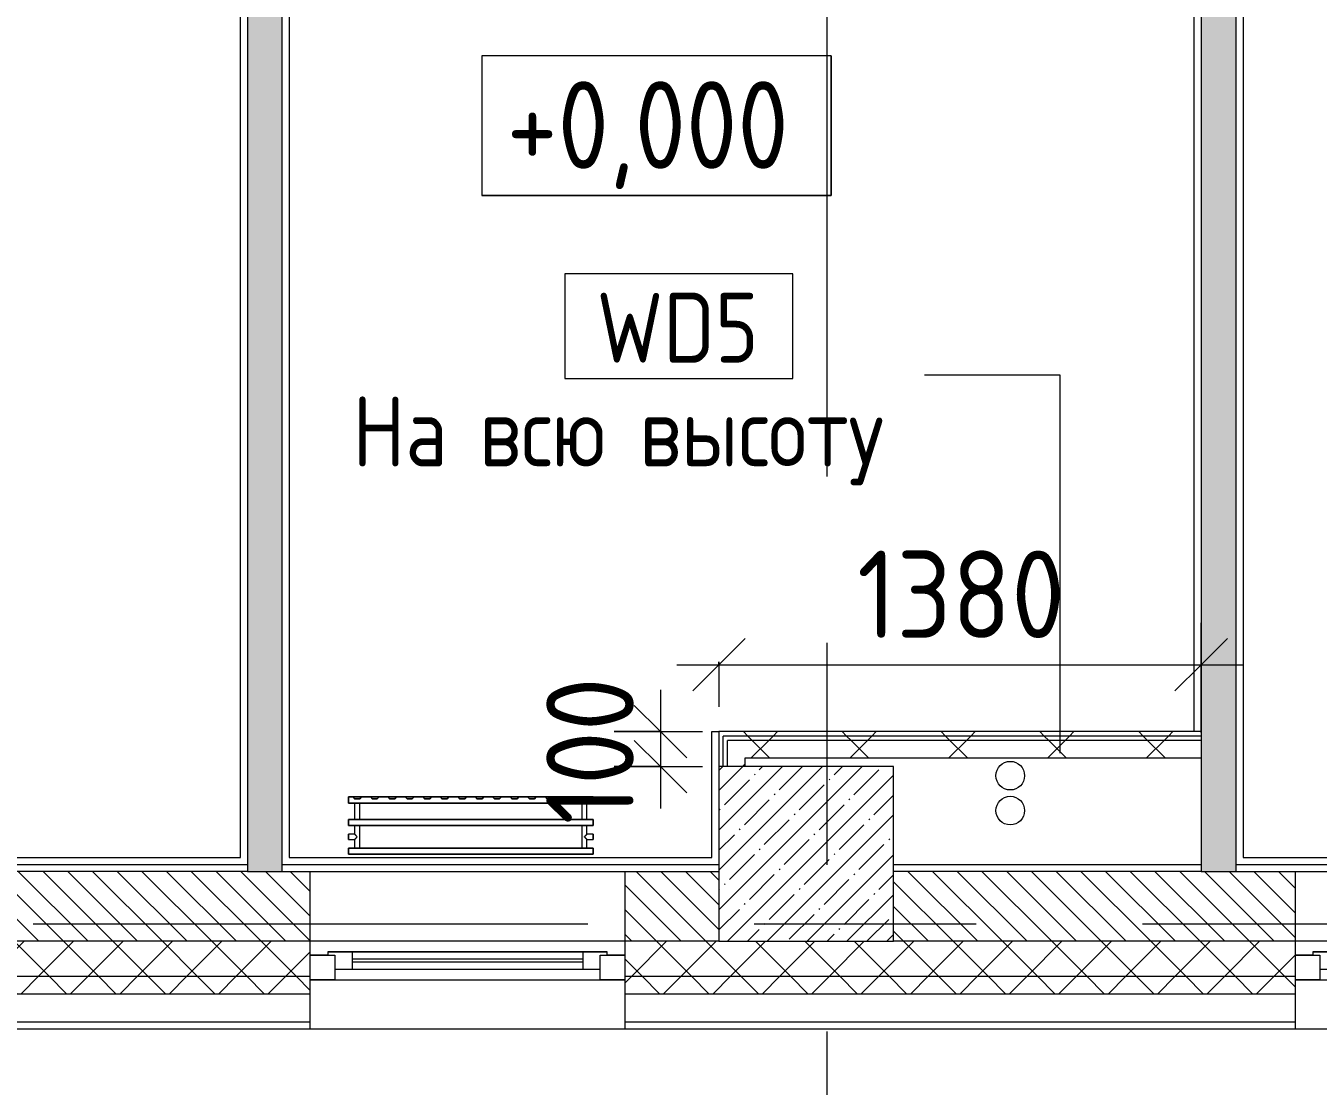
# Model space of a CAD drawing. Header units: millimetres. Extents: x 35787 to 244346, y -8553 to 29000.
# Drawn here: x 78367 to 82065, y 3136 to 6169 of the extents above; entities that cross this region are included whole.
import ezdxf

# ---------------------------------------------------------------- set-up
doc = ezdxf.new("R2010")
doc.units = ezdxf.units.MM
doc.linetypes.add('Осевая', pattern=[3175, 635, -476.25, 1587.5, -476.25])
for name, color, linetype, lineweight in [('A-ANNO-DIMS', 7, 'Continuous', 9), ('A-ANNO-DIMS-100', 7, 'Continuous', 9), ('A-DETL', 7, 'Continuous', 9), ('A-GLAZ', 7, 'Continuous', 9), ('A-WALL', 7, 'Continuous', 9), ('A-WALL-1', 7, 'Continuous', 13), ('A-WALL-IDEN', 7, 'Continuous', 9), ('G-ANNO-DIMS', 7, 'Continuous', 9), ('I-WALL', 7, 'Continuous', 9), ('S-COLS', 7, 'Continuous', 9), ('Оси-2', 7, 'Осевая', 9)]:
    doc.layers.add(name, color=color, linetype=linetype, lineweight=lineweight)
for name, color, linetype, lineweight, true_color in [('A-FLOR-1', 7, 'Continuous', 9, 0xaaaaaa), ('A-WALL-3', 7, 'Continuous', 13, 0x008040), ('I-WALL-1', 7, 'Continuous', 9, 0x787878), ('I-WALL-3', 7, 'Continuous', 9, 0x008040), ('M-EQPM-1', 7, 'Continuous', 9, 0xaaaaaa)]:
    doc.layers.add(name, color=color, linetype=linetype, lineweight=lineweight, true_color=true_color)
doc.styles.add('GOST Common', font='GOST_Common.ttf', dxfattribs={"width": 0.9, "height": 250})
doc.styles.add('GOST Common_1', font='GOST_Common.ttf', dxfattribs={"width": 0.9, "height": 200})
doc.styles.add('ISOCPEUR', font='isocpeur.ttf', dxfattribs={"width": 0.9, "height": 250})
doc.dimstyles.new('ISO-2_5_0_9К_БОЛЬШОЙ', dxfattribs={"dimscale": 304.8, "dimtxt": 248.995294, "dimasz": 0.492126, "dimexe": 0.393701, "dimexo": 0.984252, "dimgap": 0, "dimtad": 1, "dimdec": 0, "dimrnd": 10, "dimzin": 0, "dimdsep": 46, "dimtxsty": 'ISOCPEUR', "dimblk1": 'OBLIQUE', "dimblk2": 'OBLIQUE', "dimsah": 1, "dimcen": 0.09, "dimdle": 0.393701, "dimazin": 0, "dimtfac": 1, "dimtdec": 4, "dimtix": 1, "dimtmove": 0, "dimatfit": 3, "dimfxl": 1, "dimtvp": 1, "dimtolj": 1, "dimtzin": 0, "dimarcsym": 2})
pattern_1 = [(45, (0, 0), (-70.71068, 70.71068), []), (135, (0, 0), (-70.71068, -70.71068), [])]
pattern_2 = [(135, (0, 0), (-75.43415, -75.43415), [106.68, -17.78, 3.556, -17.78]), (135, (0, 75.39), (-75.43415, -75.43415), []), (50, (0, 0), (127.52922, -11.15758), [13.335, -146.685]), (355, (0, 0), (-24.66966, 133.74002), [10.668, -117.348]), (100.451, (10.63, -0.93), (102.85973, 122.58178), [11.333, -124.663]), (46.184, (0, 35.56), (189.75516, -29.43036), [20.002, -220.027]), (96.636, (15.81, 33.1), (166.1822, 173.1996), [17, -186.995]), (351.184, (0, 35.56), (166.18393, 173.19757), [16.002, -176.022]), (21, (17.78, 26.67), (106.13027, -71.58603), [13.335, -146.685]), (326, (17.78, 26.67), (43.26188, 128.93175), [10.668, -117.348]), (71.451, (26.62, 20.7), (149.39198, 57.34505), [11.333, -124.663]), (37.5, (0, 0), (2.162228, 59.188357), [3.353, -112.573, 3.353, -115.773, -117.793]), (37.5, (0, 0), (2.162228, 59.188357), [-235.052, 3.353, -114.44]), (7.5, (0, 0), (46.773857, 70.12615), [3.353, -64.567, 3.353, -109.906, -44.894]), (7.5, (0, 0), (46.773857, 70.12615), [-181.178, 3.353, -41.542]), (327.5, (-39.65, 0), (94.91367, -4.010093), [3.353, -41.097, 3.353, -135.331, -184.023]), (327.5, (-39.65, 0), (94.91367, -4.010093), [-183.134, 3.353, -180.67]), (317.5, (-57.43, 0), (103.69057, 17.79882), [3.353, -54.432, 3.353, -88.748, -130.683]), (317.5, (-57.43, 0), (103.69057, 17.79882), [-149.885, 3.353, -127.33])]
pattern_3 = [(45, (0, 0), (-141.42136, 141.42136), []), (135, (0, 0), (-141.42136, -141.42136), [])]

# ---------------------------------------------------------------- blocks, each defined once
blk = doc.blocks.new('BSC_Колонна _Прямоугольная - 500х500-V12-План монтажа стен и перегородок 1 этажа  в осях 12-23')
at = {"layer": 'S-COLS'}
h = blk.add_hatch(dxfattribs=at)
h.set_pattern_fill('FP_14', color=256, style=0, pattern_type=2)
h.set_pattern_definition([(45, (-80600, -3800), (-57.02463, 57.02463), []), (45, (-80542.975, -3800), (-57.02463, 57.02463), [100.806, -20.161, 3.353, -16.808])])
h.paths.add_polyline_path([(-250, -250), (250, -250), (250, 250), (-250, 250), (-250, 16.1)])
for p, q in [((250, 250), (-250, 250)), ((-250, 250), (-250, -250)), ((250, -250), (250, 250)), ((-250, -250), (250, -250))]:
    blk.add_line(p, q, dxfattribs=at)
blk = doc.blocks.new('120_Окно_СКБ_1Ст - 120_Окно_СКБ_1Ст 900х2500_h_-19906150-План монтажа стен и перегородок 1 этажа  в осях 12-23')
at = {"layer": 'A-GLAZ'}
for p, q in [((-450, -75), (-450, -5)), ((-450, -5), (-380, -5)), ((450, -5), (-450, -5)), ((-380, -5), (-380, -75)), ((380, -35), (-380, -35)), ((-380, -35), (-380, -75)), ((-330, -85), (-330, -35)), ((330, -85), (330, -35)), ((380, -75), (380, -5)), ((380, -5), (450, -5)), ((380, -75), (380, -35)), ((450, -5), (450, -75)), ((-330, -55), (330, -55)), ((330, -65), (-330, -65)), ((-380, -75), (-450, -75)), ((-450, -75), (-400, -75)), ((-380, -75), (-400, -75)), ((-400, -75), (-400, -85)), ((-400, -85), (400, -85)), ((400, -85), (-400, -85)), ((450, -75), (380, -75)), ((400, -75), (380, -75)), ((400, -75), (450, -75)), ((400, -85), (400, -75))]:
    blk.add_line(p, q, dxfattribs=at)
blk = doc.blocks.new('120_Окно_СКБ_2Ст - 120_Окно_СКБ_2Ст 2100х2500 _мал створка СЛЕВА_-19967351-План монтажа стен и перегородок 1 этажа  в осях 12-23')
at = {"layer": 'A-GLAZ'}
for p, q in [((-1050, -75), (-1050, -5)), ((-1050, -5), (-980, -5)), ((1050, -5), (-1050, -5)), ((-980, -5), (-980, -75)), ((-220, -35), (-980, -35)), ((-980, -35), (-980, -75)), ((-930, -85), (-930, -35)), ((-270, -85), (-270, -35)), ((-220, -75), (-220, -5)), ((-220, -5), (-150, -5)), ((-220, -75), (-220, -35)), ((-150, -5), (-150, -75)), ((980, -35), (-150, -35)), ((-150, -35), (-150, -75)), ((-100, -85), (-100, -35)), ((930, -85), (930, -35)), ((980, -75), (980, -5)), ((980, -5), (1050, -5)), ((980, -75), (980, -35)), ((1050, -5), (1050, -75)), ((-930, -55), (-270, -55)), ((-270, -65), (-930, -65)), ((-100, -55), (930, -55)), ((930, -65), (-100, -65)), ((-980, -75), (-1050, -75)), ((-1050, -75), (-1000, -75)), ((-980, -75), (-1000, -75)), ((-1000, -75), (-1000, -85)), ((-1000, -85), (-200, -85)), ((-200, -85), (-1000, -85)), ((-150, -75), (-220, -75)), ((-200, -75), (-220, -75)), ((-200, -75), (-170, -75)), ((-200, -85), (-200, -75)), ((-150, -75), (-170, -75)), ((-170, -75), (-170, -85)), ((-170, -85), (1000, -85)), ((1000, -85), (-170, -85)), ((1050, -75), (980, -75)), ((1000, -75), (980, -75)), ((1000, -75), (1050, -75)), ((1000, -85), (1000, -75))]:
    blk.add_line(p, q, dxfattribs=at)
blk = doc.blocks.new('radiator_prado_classic_z_tip_30_po exemplyaru - Classic Z Тип 30-500-V69-План монтажа стен и перегородок 1 этажа  в осях 12-23')
at = {"layer": 'M-EQPM-1'}
for p, q in [((0, 228), (0, 210)), ((700, 228), (0, 228)), ((0, 210), (0, 228)), ((0, 228), (12.5, 228)), ((12.5, 228), (37.5, 228)), ((37.5, 228), (12.5, 228)), ((12.5, 228), (37.5, 228)), ((12.5, 228), (17.5, 223)), ((12.5, 228), (17.5, 223)), ((32.5, 223), (17.5, 223)), ((17.5, 223), (32.5, 223)), ((32.5, 223), (37.5, 228)), ((37.5, 228), (32.5, 223)), ((37.5, 228), (62.5, 228)), ((62.5, 228), (87.5, 228)), ((87.5, 228), (62.5, 228)), ((62.5, 228), (87.5, 228)), ((62.5, 228), (67.5, 223)), ((62.5, 228), (67.5, 223)), ((82.5, 223), (67.5, 223)), ((67.5, 223), (82.5, 223)), ((82.5, 223), (87.5, 228)), ((87.5, 228), (82.5, 223)), ((87.5, 228), (112.5, 228)), ((112.5, 228), (137.5, 228)), ((137.5, 228), (112.5, 228)), ((112.5, 228), (137.5, 228)), ((112.5, 228), (117.5, 223)), ((112.5, 228), (117.5, 223)), ((132.5, 223), (117.5, 223)), ((117.5, 223), (132.5, 223)), ((132.5, 223), (137.5, 228)), ((137.5, 228), (132.5, 223)), ((137.5, 228), (162.5, 228)), ((162.5, 228), (187.5, 228)), ((187.5, 228), (162.5, 228)), ((162.5, 228), (187.5, 228)), ((162.5, 228), (167.5, 223)), ((162.5, 228), (167.5, 223)), ((182.5, 223), (167.5, 223)), ((167.5, 223), (182.5, 223)), ((182.5, 223), (187.5, 228)), ((187.5, 228), (182.5, 223)), ((187.5, 228), (212.5, 228)), ((212.5, 228), (237.5, 228)), ((237.5, 228), (212.5, 228)), ((212.5, 228), (237.5, 228)), ((212.5, 228), (217.5, 223)), ((212.5, 228), (217.5, 223)), ((232.5, 223), (217.5, 223)), ((217.5, 223), (232.5, 223)), ((232.5, 223), (237.5, 228)), ((237.5, 228), (232.5, 223)), ((237.5, 228), (262.5, 228)), ((262.5, 228), (287.5, 228)), ((287.5, 228), (262.5, 228)), ((262.5, 228), (287.5, 228)), ((262.5, 228), (267.5, 223)), ((262.5, 228), (267.5, 223)), ((282.5, 223), (267.5, 223)), ((267.5, 223), (282.5, 223)), ((282.5, 223), (287.5, 228)), ((287.5, 228), (282.5, 223)), ((287.5, 228), (312.5, 228)), ((312.5, 228), (337.5, 228)), ((337.5, 228), (312.5, 228)), ((312.5, 228), (337.5, 228)), ((312.5, 228), (317.5, 223)), ((312.5, 228), (317.5, 223)), ((332.5, 223), (317.5, 223)), ((317.5, 223), (332.5, 223)), ((332.5, 223), (337.5, 228)), ((337.5, 228), (332.5, 223)), ((337.5, 228), (362.5, 228)), ((362.5, 228), (387.5, 228)), ((387.5, 228), (362.5, 228)), ((362.5, 228), (387.5, 228)), ((362.5, 228), (367.5, 223)), ((362.5, 228), (367.5, 223)), ((382.5, 223), (367.5, 223)), ((367.5, 223), (382.5, 223)), ((382.5, 223), (387.5, 228)), ((387.5, 228), (382.5, 223)), ((387.5, 228), (412.5, 228)), ((412.5, 228), (437.5, 228)), ((437.5, 228), (412.5, 228)), ((412.5, 228), (437.5, 228)), ((412.5, 228), (417.5, 223)), ((412.5, 228), (417.5, 223)), ((432.5, 223), (417.5, 223)), ((417.5, 223), (432.5, 223)), ((432.5, 223), (437.5, 228)), ((437.5, 228), (432.5, 223)), ((437.5, 228), (462.5, 228)), ((462.5, 228), (487.5, 228)), ((487.5, 228), (462.5, 228)), ((462.5, 228), (487.5, 228)), ((462.5, 228), (467.5, 223)), ((462.5, 228), (467.5, 223)), ((482.5, 223), (467.5, 223)), ((467.5, 223), (482.5, 223)), ((482.5, 223), (487.5, 228)), ((487.5, 228), (482.5, 223)), ((487.5, 228), (512.5, 228)), ((512.5, 228), (537.5, 228)), ((537.5, 228), (512.5, 228)), ((512.5, 228), (537.5, 228)), ((512.5, 228), (517.5, 223)), ((512.5, 228), (517.5, 223)), ((532.5, 223), (517.5, 223)), ((517.5, 223), (532.5, 223)), ((532.5, 223), (537.5, 228)), ((537.5, 228), (532.5, 223)), ((537.5, 228), (562.5, 228)), ((562.5, 228), (587.5, 228)), ((587.5, 228), (562.5, 228)), ((562.5, 228), (587.5, 228)), ((562.5, 228), (567.5, 223)), ((562.5, 228), (567.5, 223)), ((582.5, 223), (567.5, 223)), ((567.5, 223), (582.5, 223)), ((582.5, 223), (587.5, 228)), ((587.5, 228), (582.5, 223)), ((587.5, 228), (612.5, 228)), ((612.5, 228), (637.5, 228)), ((637.5, 228), (612.5, 228)), ((612.5, 228), (637.5, 228)), ((612.5, 228), (617.5, 223)), ((617.5, 223), (612.5, 228)), ((632.5, 223), (617.5, 223)), ((617.5, 223), (632.5, 223)), ((632.5, 223), (637.5, 228)), ((637.5, 228), (632.5, 223)), ((637.5, 228), (662.5, 228)), ((662.5, 228), (687.5, 228)), ((687.5, 228), (662.5, 228)), ((662.5, 228), (687.5, 228)), ((662.5, 228), (667.5, 223)), ((662.5, 228), (667.5, 223)), ((682.5, 223), (667.5, 223)), ((667.5, 223), (682.5, 223)), ((682.5, 223), (687.5, 228)), ((687.5, 228), (682.5, 223)), ((687.5, 228), (700, 228)), ((700, 210), (700, 228)), ((700, 228), (700, 210)), ((0, 210), (700, 210)), ((17.5, 210), (0, 210)), ((17.5, 210), (17.5, 164)), ((17.5, 210), (17.5, 164)), ((32.5, 210), (17.5, 210)), ((17.5, 210), (21.2, 210)), ((21.2, 210), (17.5, 210)), ((17.5, 210), (32.5, 210)), ((31.5, 210), (18.5, 210)), ((21.2, 210), (32.5, 210)), ((28.8, 210), (21.2, 210)), ((32.5, 210), (28.8, 210)), ((32.5, 164), (32.5, 210)), ((32.5, 164), (32.5, 210)), ((667.5, 210), (32.5, 210)), ((667.5, 210), (667.5, 164)), ((667.5, 210), (667.5, 164)), ((667.8, 210), (667.5, 210)), ((667.5, 210), (682.5, 210)), ((676.9, 210), (667.5, 210)), ((667.5, 210), (669.7, 210)), ((668.5, 210), (667.8, 210)), ((669.7, 210), (668.5, 210)), ((681.5, 210), (668.5, 210)), ((671.2, 210), (669.7, 210)), ((669.7, 210), (671.2, 210)), ((673.1, 210), (671.2, 210)), ((671.2, 210), (676.9, 210)), ((675, 210), (673.1, 210)), ((676.9, 210), (675, 210)), ((678.7, 210), (676.9, 210)), ((680.3, 210), (676.9, 210)), ((676.9, 210), (678.7, 210)), ((680.3, 210), (678.7, 210)), ((678.7, 210), (682.5, 210)), ((681.5, 210), (680.3, 210)), ((681.5, 210), (680.3, 210)), ((682.2, 210), (681.5, 210)), ((682.5, 210), (681.5, 210)), ((682.5, 210), (682.2, 210)), ((682.5, 164), (682.5, 210)), ((682.5, 164), (682.5, 210)), ((700, 210), (682.5, 210)), ((700, 164), (0, 164)), ((0, 164), (0, 146)), ((0, 146), (0, 164)), ((0, 164), (17.5, 164)), ((32.5, 164), (17.5, 164)), ((17.5, 164), (23.1, 164)), ((21.2, 164), (17.5, 164)), ((17.5, 164), (32.5, 164)), ((18.5, 164), (31.5, 164)), ((32.5, 164), (21.2, 164)), ((23.1, 164), (32.5, 164)), ((32.5, 164), (667.5, 164)), ((667.8, 164), (667.5, 164)), ((667.5, 164), (682.5, 164)), ((671.2, 164), (667.5, 164)), ((667.5, 164), (673.1, 164)), ((668.5, 164), (667.8, 164)), ((669.7, 164), (668.5, 164)), ((668.5, 164), (681.5, 164)), ((671.2, 164), (669.7, 164)), ((673.1, 164), (671.2, 164)), ((680.3, 164), (671.2, 164)), ((675, 164), (673.1, 164)), ((673.1, 164), (682.5, 164)), ((676.9, 164), (675, 164)), ((678.7, 164), (676.9, 164)), ((680.3, 164), (678.7, 164)), ((681.5, 164), (680.3, 164)), ((682.5, 164), (680.3, 164)), ((682.2, 164), (681.5, 164)), ((682.5, 164), (682.2, 164)), ((682.5, 164), (700, 164)), ((700, 146), (700, 164)), ((700, 164), (700, 146)), ((0, 146), (700, 146)), ((17.5, 146), (0, 146)), ((17.5, 121.5), (0, 121.5)), ((17.5, 121.5), (0, 121.5)), ((0, 121.5), (0, 121.2)), ((0, 106.5), (0, 121.5)), ((0, 121.2), (0, 106.8)), ((0, 121.2), (0, 120.5)), ((0, 120.5), (0, 121.2)), ((0, 121.2), (0, 121.2)), ((0, 120.5), (0, 119.3)), ((0, 119.3), (0, 120.5)), ((0, 119.3), (0, 117.8)), ((0, 117.8), (0, 119.3)), ((0, 117.8), (0, 115.9)), ((0, 115.9), (0, 117.8)), ((0, 115.9), (0, 114)), ((0, 114), (0, 115.9)), ((0, 114), (0, 112.1)), ((0, 112.1), (0, 114)), ((0, 112.1), (0, 110.2)), ((0, 110.2), (0, 112.1)), ((17.5, 146), (17.5, 121.5)), ((17.5, 146), (17.5, 121.5)), ((17.5, 146), (32.5, 146)), ((31.5, 146), (17.5, 146)), ((17.5, 146), (19.7, 146)), ((32.5, 146), (17.5, 146)), ((31.5, 146), (18.5, 146)), ((19.7, 146), (23.1, 146)), ((23.1, 146), (25, 146)), ((25, 146), (26.9, 146)), ((26.9, 146), (28.8, 146)), ((28.8, 146), (32.5, 146)), ((32.5, 146), (31.5, 146)), ((32.5, 82), (32.5, 146)), ((32.5, 82), (32.5, 146)), ((667.5, 146), (32.5, 146)), ((667.5, 146), (667.5, 82)), ((667.5, 146), (667.5, 82)), ((667.5, 146), (668.5, 146)), ((682.5, 146), (667.5, 146)), ((667.5, 146), (669.7, 146)), ((669.7, 146), (667.5, 146)), ((668.5, 146), (682.2, 146)), ((681.5, 146), (668.5, 146)), ((669.7, 146), (676.9, 146)), ((675, 146), (669.7, 146)), ((682.5, 146), (675, 146)), ((676.9, 146), (682.5, 146)), ((682.2, 146), (682.5, 146)), ((682.5, 121.5), (682.5, 146)), ((682.5, 121.5), (682.5, 146)), ((700, 146), (682.5, 146)), ((700, 121.5), (682.5, 121.5)), ((700, 121.5), (682.5, 121.5)), ((700, 121.5), (700, 106.5)), ((700, 121.2), (700, 121.5)), ((700, 121.5), (700, 121.2)), ((700, 121.2), (700, 121.5)), ((700, 106.8), (700, 121.2)), ((700, 121.2), (700, 106.8)), ((700, 108.7), (700, 121.2)), ((0, 110.2), (0, 108.7)), ((0, 108.7), (0, 110.2)), ((0, 108.7), (0, 106.8)), ((0, 106.8), (0, 108.7)), ((0, 106.8), (0, 106.5)), ((0, 106.8), (0, 106.8)), ((0, 106.5), (17.5, 106.5)), ((0, 106.5), (17.5, 106.5)), ((700, 82), (0, 82)), ((0, 82), (0, 64)), ((0, 64), (0, 82)), ((0, 82), (17.5, 82)), ((17.5, 106.5), (17.5, 82)), ((17.5, 106.5), (17.5, 82)), ((32.5, 82), (17.5, 82)), ((17.5, 82), (32.5, 82)), ((21.2, 82), (17.5, 82)), ((17.5, 82), (32.5, 82)), ((18.5, 82), (31.5, 82)), ((32.5, 82), (21.2, 82)), ((32.5, 82), (667.5, 82)), ((669.7, 82), (667.5, 82)), ((667.5, 82), (682.5, 82)), ((667.8, 82), (667.5, 82)), ((667.5, 82), (668.5, 82)), ((675, 82), (667.8, 82)), ((668.5, 82), (682.5, 82)), ((668.5, 82), (681.5, 82)), ((671.2, 82), (669.7, 82)), ((673.1, 82), (671.2, 82)), ((675, 82), (673.1, 82)), ((676.9, 82), (675, 82)), ((678.7, 82), (675, 82)), ((678.7, 82), (676.9, 82)), ((680.3, 82), (678.7, 82)), ((680.3, 82), (678.7, 82)), ((681.5, 82), (680.3, 82)), ((682.2, 82), (680.3, 82)), ((682.2, 82), (681.5, 82)), ((682.5, 82), (682.2, 82)), ((682.5, 82), (682.2, 82)), ((682.5, 82), (682.5, 106.5)), ((682.5, 106.5), (700, 106.5)), ((682.5, 82), (682.5, 106.5)), ((682.5, 106.5), (700, 106.5)), ((682.5, 82), (700, 82)), ((700, 106.8), (700, 108.7)), ((700, 106.5), (700, 106.8)), ((700, 106.8), (700, 106.5)), ((700, 106.5), (700, 106.8)), ((700, 64), (700, 82)), ((700, 82), (700, 64)), ((700, 64), (0, 64)), ((0, 64), (700, 64))]:
    blk.add_line(p, q, dxfattribs=at)
for points, knots in [([(17.8, 121.2), (17.7, 121.3), (17.7, 121.3), (17.5, 121.5), (17.5, 121.5), (17.5, 121.5)], [0.8571429, 0.8571429, 0.8571429, 0.8571429, 0.8928571, 0.9285714, 1, 1, 1, 1]), ([(17.5, 121.5), (17.5, 121.5), (17.5, 121.5), (17.7, 121.3), (17.7, 121.3), (17.8, 121.2)], [0, 0, 0, 0, 0.0714286, 0.1071429, 0.1428571, 0.1428571, 0.1428571, 0.1428571]), ([(17.5, 121.5), (17.5, 121.5), (17.5, 121.5), (17.7, 121.3), (17.7, 121.3), (17.8, 121.2)], [0, 0, 0, 0, 0.0714286, 0.1071429, 0.1428571, 0.1428571, 0.1428571, 0.1428571]), ([(25, 114), (24.5, 114.5), (23.6, 115.4), (22.4, 116.6), (21.6, 117.4), (21.1, 117.9), (20.8, 118.2), (20.5, 118.5), (20.2, 118.8), (19.8, 119.1), (19.6, 119.4), (19.3, 119.7), (19, 120), (18.7, 120.3), (18.5, 120.5), (18.3, 120.7), (18.1, 120.9), (17.9, 121.1), (17.8, 121.2), (17.7, 121.3), (17.5, 121.5), (17.5, 121.5), (17.5, 121.5)], [0, 0, 0, 0, 0.142857, 0.285714, 0.357143, 0.392857, 0.428571, 0.464286, 0.5, 0.535714, 0.571429, 0.607143, 0.642857, 0.678571, 0.714286, 0.75, 0.785714, 0.821429, 0.857143, 0.892857, 0.928571, 1, 1, 1, 1]), ([(17.5, 106.5), (17.5, 106.5), (17.5, 106.5), (17.7, 106.7), (17.8, 106.8), (17.9, 106.9), (18.1, 107.1), (18.3, 107.3), (18.5, 107.5), (18.7, 107.7), (19, 108), (19.3, 108.3), (19.6, 108.6), (19.8, 108.9), (20.3, 109.3), (20.7, 109.7), (21.1, 110.1), (21.6, 110.6), (22.4, 111.4), (23.6, 112.6), (24.5, 113.5), (25, 114)], [0, 0, 0, 0, 0.071429, 0.107143, 0.142857, 0.178571, 0.214286, 0.25, 0.285714, 0.321429, 0.357143, 0.392857, 0.428571, 0.464286, 0.5, 0.571429, 0.607143, 0.642857, 0.714286, 0.857143, 1, 1, 1, 1]), ([(17.8, 121.2), (17.8, 121.2), (17.9, 121.1), (18.1, 120.9), (18.3, 120.7), (18.5, 120.5), (18.7, 120.3), (19, 120), (19.3, 119.7), (19.6, 119.4), (19.8, 119.1), (20.3, 118.7), (20.7, 118.3), (21.1, 117.9), (21.6, 117.4), (22.4, 116.6), (23.1, 115.9), (23.6, 115.4)], [0.1428571, 0.1428571, 0.1428571, 0.1428571, 0.1785714, 0.2142857, 0.25, 0.2857143, 0.3214286, 0.3571429, 0.3928571, 0.4285714, 0.4642857, 0.5, 0.5714286, 0.6071429, 0.6428571, 0.7142857, 0.8571429, 0.8571429, 0.8571429, 0.8571429]), ([(22.1, 111.1), (21.9, 110.9), (21.6, 110.6), (21.1, 110.1), (20.8, 109.8), (20.5, 109.5), (20.2, 109.2), (19.8, 108.9), (19.6, 108.6), (19.3, 108.3), (19, 108), (18.7, 107.7), (18.5, 107.5), (18.3, 107.3), (18.1, 107.1), (17.9, 106.9), (17.8, 106.8), (17.8, 106.8)], [0.2857143, 0.2857143, 0.2857143, 0.2857143, 0.3571429, 0.3928571, 0.4285714, 0.4642857, 0.5, 0.5357143, 0.5714286, 0.6071429, 0.6428571, 0.6785714, 0.7142857, 0.75, 0.7857143, 0.8214286, 0.8571429, 0.8571429, 0.8571429, 0.8571429]), ([(22.1, 116.9), (21.9, 117.1), (21.6, 117.4), (21.1, 117.9), (20.8, 118.2), (20.5, 118.5), (20.2, 118.8), (19.9, 119.2), (19.7, 119.3), (19.6, 119.4)], [0.2857143, 0.2857143, 0.2857143, 0.2857143, 0.3571429, 0.3928571, 0.4285714, 0.4642857, 0.5, 0.5357143, 0.5714286, 0.5714286, 0.5714286, 0.5714286]), ([(19.6, 119.4), (19.7, 119.3), (19.9, 119.2), (20.3, 118.7), (20.6, 118.4), (20.8, 118.2)], [0.4285714, 0.4285714, 0.4285714, 0.4285714, 0.4642857, 0.5, 0.5714286, 0.5714286, 0.5714286, 0.5714286]), ([(20.8, 118.2), (20.9, 118.1), (21.1, 117.9), (21.6, 117.4), (21.9, 117.1), (22.1, 116.9)], [0.5714286, 0.5714286, 0.5714286, 0.5714286, 0.6071429, 0.6428571, 0.7142857, 0.7142857, 0.7142857, 0.7142857]), ([(20.8, 109.8), (20.9, 109.9), (21.1, 110.1), (21.6, 110.6), (21.9, 110.9), (22.1, 111.1)], [0.5714286, 0.5714286, 0.5714286, 0.5714286, 0.6071429, 0.6428571, 0.7142857, 0.7142857, 0.7142857, 0.7142857]), ([(22.1, 111.1), (21.9, 110.9), (21.6, 110.6), (21.1, 110.1), (20.9, 109.9), (20.8, 109.8)], [0.2857143, 0.2857143, 0.2857143, 0.2857143, 0.3571429, 0.3928571, 0.4285714, 0.4285714, 0.4285714, 0.4285714]), ([(675, 114), (675.5, 114.5), (676.4, 115.4), (677.6, 116.6), (678.4, 117.4), (678.9, 117.9), (679.2, 118.2), (679.5, 118.5), (679.8, 118.8), (680.1, 119.2), (680.4, 119.4), (680.7, 119.7), (681, 120), (681.3, 120.3), (681.5, 120.5), (681.7, 120.7), (681.9, 120.9), (682.1, 121.1), (682.2, 121.2), (682.3, 121.3), (682.5, 121.5), (682.5, 121.5), (682.5, 121.5)], [0, 0, 0, 0, 0.142857, 0.285714, 0.357143, 0.392857, 0.428571, 0.464286, 0.5, 0.535714, 0.571429, 0.607143, 0.642857, 0.678571, 0.714286, 0.75, 0.785714, 0.821429, 0.857143, 0.892857, 0.928571, 1, 1, 1, 1]), ([(682.5, 106.5), (682.5, 106.5), (682.5, 106.5), (682.3, 106.7), (682.2, 106.8), (682.1, 106.9), (681.9, 107.1), (681.7, 107.3), (681.5, 107.5), (681.3, 107.7), (681, 108), (680.7, 108.3), (680.4, 108.6), (680.1, 108.8), (679.7, 109.3), (679.3, 109.7), (678.9, 110.1), (678.4, 110.6), (677.6, 111.4), (676.4, 112.6), (675.5, 113.5), (675, 114)], [0, 0, 0, 0, 0.071429, 0.107143, 0.142857, 0.178571, 0.214286, 0.25, 0.285714, 0.321429, 0.357143, 0.392857, 0.428571, 0.464286, 0.5, 0.571429, 0.607143, 0.642857, 0.714286, 0.857143, 1, 1, 1, 1]), ([(676.4, 115.4), (676.9, 115.9), (677.6, 116.6), (678.4, 117.4), (678.9, 117.9), (679.2, 118.2), (679.5, 118.5), (679.8, 118.8), (680.1, 119.2), (680.4, 119.4), (680.7, 119.7), (681, 120), (681.3, 120.3), (681.5, 120.5), (681.7, 120.7), (681.9, 120.9), (682.1, 121.1), (682.2, 121.2), (682.2, 121.2)], [0.1428571, 0.1428571, 0.1428571, 0.1428571, 0.2857143, 0.3571429, 0.3928571, 0.4285714, 0.4642857, 0.5, 0.5357143, 0.5714286, 0.6071429, 0.6428571, 0.6785714, 0.7142857, 0.75, 0.7857143, 0.8214286, 0.8571429, 0.8571429, 0.8571429, 0.8571429]), ([(679.2, 118.2), (679.1, 118.1), (678.9, 117.9), (678.4, 117.4), (677.6, 116.6), (676.9, 115.9), (676.4, 115.4)], [0.5714286, 0.5714286, 0.5714286, 0.5714286, 0.6071429, 0.6428571, 0.7142857, 0.8571429, 0.8571429, 0.8571429, 0.8571429]), ([(682.2, 121.2), (682.2, 121.2), (682.1, 121.1), (681.9, 120.9), (681.7, 120.7), (681.5, 120.5), (681.3, 120.3), (681, 120), (680.7, 119.7), (680.4, 119.4), (680.1, 119.2), (679.7, 118.7), (679.3, 118.3), (678.9, 117.9), (678.4, 117.4), (678.1, 117.1), (677.9, 116.9)], [0.1428571, 0.1428571, 0.1428571, 0.1428571, 0.1785714, 0.2142857, 0.25, 0.2857143, 0.3214286, 0.3571429, 0.3928571, 0.4285714, 0.4642857, 0.5, 0.5714286, 0.6071429, 0.6428571, 0.7142857, 0.7142857, 0.7142857, 0.7142857]), ([(677.9, 111.1), (678.1, 110.9), (678.4, 110.6), (678.9, 110.1), (679.1, 109.9), (679.2, 109.8)], [0.2857143, 0.2857143, 0.2857143, 0.2857143, 0.3571429, 0.3928571, 0.4285714, 0.4285714, 0.4285714, 0.4285714]), ([(677.9, 111.1), (678.1, 110.9), (678.4, 110.6), (678.9, 110.1), (679.2, 109.8), (679.5, 109.5), (679.8, 109.2), (680.1, 108.8), (680.4, 108.6), (680.7, 108.3), (681, 108), (681.3, 107.7), (681.5, 107.5), (681.7, 107.3), (681.9, 107.1), (682.1, 106.9), (682.2, 106.8), (682.2, 106.8)], [0.2857143, 0.2857143, 0.2857143, 0.2857143, 0.3571429, 0.3928571, 0.4285714, 0.4642857, 0.5, 0.5357143, 0.5714286, 0.6071429, 0.6428571, 0.6785714, 0.7142857, 0.75, 0.7857143, 0.8214286, 0.8571429, 0.8571429, 0.8571429, 0.8571429]), ([(680.4, 108.6), (680.3, 108.7), (680.1, 108.8), (679.7, 109.3), (679.3, 109.7), (678.9, 110.1), (678.4, 110.6), (678.1, 110.9), (677.9, 111.1)], [0.4285714, 0.4285714, 0.4285714, 0.4285714, 0.4642857, 0.5, 0.5714286, 0.6071429, 0.6428571, 0.7142857, 0.7142857, 0.7142857, 0.7142857]), ([(681.5, 120.5), (681.4, 120.4), (681.3, 120.3), (681, 120), (680.7, 119.7), (680.4, 119.4), (680.1, 119.2), (679.7, 118.7), (679.4, 118.4), (679.2, 118.2)], [0.2857143, 0.2857143, 0.2857143, 0.2857143, 0.3214286, 0.3571429, 0.3928571, 0.4285714, 0.4642857, 0.5, 0.5714286, 0.5714286, 0.5714286, 0.5714286]), ([(682.5, 121.5), (682.5, 121.5), (682.5, 121.5), (682.3, 121.3), (682.3, 121.3), (682.2, 121.2)], [0, 0, 0, 0, 0.0714286, 0.1071429, 0.1428571, 0.1428571, 0.1428571, 0.1428571]), ([(682.5, 121.5), (682.5, 121.5), (682.5, 121.5), (682.3, 121.3), (682.3, 121.3), (682.2, 121.2)], [0, 0, 0, 0, 0.0714286, 0.1071429, 0.1428571, 0.1428571, 0.1428571, 0.1428571]), ([(682.2, 121.2), (682.3, 121.3), (682.3, 121.3), (682.5, 121.5), (682.5, 121.5), (682.5, 121.5)], [0.8571429, 0.8571429, 0.8571429, 0.8571429, 0.8928571, 0.9285714, 1, 1, 1, 1]), ([(17.5, 106.5), (17.5, 106.5), (17.5, 106.5), (17.7, 106.7), (17.7, 106.7), (17.8, 106.8)], [0, 0, 0, 0, 0.0714286, 0.1071429, 0.1428571, 0.1428571, 0.1428571, 0.1428571]), ([(17.8, 106.8), (17.7, 106.7), (17.7, 106.7), (17.5, 106.5), (17.5, 106.5), (17.5, 106.5)], [0.8571429, 0.8571429, 0.8571429, 0.8571429, 0.8928571, 0.9285714, 1, 1, 1, 1]), ([(17.8, 106.8), (17.7, 106.7), (17.7, 106.7), (17.5, 106.5), (17.5, 106.5), (17.5, 106.5)], [0.8571429, 0.8571429, 0.8571429, 0.8571429, 0.8928571, 0.9285714, 1, 1, 1, 1]), ([(17.8, 106.8), (17.8, 106.8), (17.9, 106.9), (18.1, 107.1), (18.3, 107.3), (18.5, 107.5), (18.7, 107.7), (19, 108), (19.3, 108.3), (19.6, 108.6), (19.9, 108.8), (20.3, 109.3), (20.6, 109.6), (20.8, 109.8)], [0.1428571, 0.1428571, 0.1428571, 0.1428571, 0.1785714, 0.2142857, 0.25, 0.2857143, 0.3214286, 0.3571429, 0.3928571, 0.4285714, 0.4642857, 0.5, 0.5714286, 0.5714286, 0.5714286, 0.5714286]), ([(682.2, 106.8), (682.3, 106.7), (682.3, 106.7), (682.5, 106.5), (682.5, 106.5), (682.5, 106.5)], [0.8571429, 0.8571429, 0.8571429, 0.8571429, 0.8928571, 0.9285714, 1, 1, 1, 1]), ([(682.2, 106.8), (682.3, 106.7), (682.3, 106.7), (682.5, 106.5), (682.5, 106.5), (682.5, 106.5)], [0.8571429, 0.8571429, 0.8571429, 0.8571429, 0.8928571, 0.9285714, 1, 1, 1, 1]), ([(682.5, 106.5), (682.5, 106.5), (682.5, 106.5), (682.3, 106.7), (682.3, 106.7), (682.2, 106.8)], [0, 0, 0, 0, 0.0714286, 0.1071429, 0.1428571, 0.1428571, 0.1428571, 0.1428571])]:
    blk.add_open_spline(points, degree=3, knots=knots, dxfattribs=at)
for points in [[(19.6, 119.4), (19.5, 119.5), (19.3, 119.7), (19, 120), (18.7, 120.3), (18.5, 120.5), (18.3, 120.7), (18.1, 120.9), (17.9, 121.1), (17.8, 121.2), (17.8, 121.2)], [(17.8, 121.2), (17.8, 121.2), (17.9, 121.1), (18.1, 120.9), (18.3, 120.7), (18.5, 120.5), (18.7, 120.3), (19, 120), (19.3, 119.7), (19.5, 119.5), (19.6, 119.4)], [(23.6, 115.4), (23.1, 115.9), (22.6, 116.4), (22.1, 116.9)], [(22.1, 116.9), (22.6, 116.4), (23.1, 115.9), (23.6, 115.4)], [(25, 114), (24.5, 113.5), (23.6, 112.6), (22.6, 111.6), (22.1, 111.1)], [(22.1, 111.1), (22.6, 111.6), (23.1, 112.1), (23.6, 112.6)], [(23.6, 112.6), (23.1, 112.1), (22.6, 111.6), (22.1, 111.1)], [(25, 114), (24.5, 114.5), (24, 115), (23.6, 115.4)], [(23.6, 115.4), (24, 115), (24.5, 114.5), (25, 114)], [(23.6, 115.4), (24, 115), (24.5, 114.5), (25, 114)], [(23.6, 112.6), (24, 113), (24.5, 113.5), (25, 114)], [(25, 114), (24.5, 113.5), (24, 113), (23.6, 112.6)], [(676.4, 115.4), (676, 115), (675.5, 114.5), (675, 114)], [(676.4, 115.4), (676, 115), (675.5, 114.5), (675, 114)], [(675, 114), (675.5, 114.5), (676, 115), (676.4, 115.4)], [(675, 114), (675.5, 113.5), (676.4, 112.6), (677.4, 111.6), (677.9, 111.1)], [(675, 114), (675.5, 113.5), (676.4, 112.6), (677.4, 111.6), (677.9, 111.1)], [(677.9, 111.1), (677.4, 111.6), (676.4, 112.6), (675.5, 113.5), (675, 114)], [(677.9, 116.9), (677.4, 116.4), (676.9, 115.9), (676.4, 115.4)], [(682.2, 121.2), (682.2, 121.2), (682.1, 121.1), (681.9, 120.9), (681.7, 120.7), (681.6, 120.6), (681.5, 120.5)], [(20.8, 109.8), (20.7, 109.7), (20.5, 109.5), (20.2, 109.2), (19.9, 108.8), (19.6, 108.6), (19.3, 108.3), (19, 108), (18.7, 107.7), (18.5, 107.5), (18.3, 107.3), (18.1, 107.1), (17.9, 106.9), (17.8, 106.8), (17.8, 106.8)], [(679.2, 109.8), (679.3, 109.7), (679.5, 109.5), (679.8, 109.2), (680.1, 108.8), (680.3, 108.7), (680.4, 108.6)], [(680.4, 108.6), (680.5, 108.5), (680.7, 108.3), (681, 108), (681.3, 107.7), (681.4, 107.6), (681.5, 107.5)], [(682.2, 106.8), (682.2, 106.8), (682.1, 106.9), (681.9, 107.1), (681.7, 107.3), (681.5, 107.5), (681.3, 107.7), (681, 108), (680.7, 108.3), (680.5, 108.5), (680.4, 108.6)], [(681.5, 107.5), (681.6, 107.4), (681.7, 107.3), (681.9, 107.1), (682.1, 106.9), (682.2, 106.8), (682.2, 106.8)]]:
    blk.add_open_spline(points, degree=3, dxfattribs=at)
blk = doc.blocks.new('Высотные отметки - 10х4_h_-17668695-План монтажа стен и перегородок 1 этажа  в осях 12-23')
at = {"layer": 'G-ANNO-DIMS'}
for p, q in [((-5, 4), (-5, 0)), ((5, 4), (-5, 4)), ((5, 4), (-5, 4)), ((-5, 4), (-5, 0)), ((5, 4), (5, 0)), ((5, 0), (5, 4)), ((5, 0), (-5, 0)), ((-5, 0), (5, 0))]:
    blk.add_line(p, q, dxfattribs=at)
blk = doc.blocks.new('М_стена2 - Типоразмер-30678229-План монтажа стен и перегородок 1 этажа  в осях 12-23')
at = {"layer": 'A-WALL-IDEN'}
for p, q in [((3.258, 1.523), (-3.273, 1.523)), ((-3.273, 1.523), (-3.273, -1.477)), ((3.258, -1.477), (3.258, 1.523)), ((-3.273, -1.477), (3.258, -1.477))]:
    blk.add_line(p, q, dxfattribs=at)
blk = doc.blocks.new('DIMBLOCK90-План монтажа стен и перегородок 1 этажа  в осях 12-23')
at = {"layer": 'A-ANNO-DIMS-100'}
for p, q in [((80182.8, 4270), (80182.8, 3930)), ((80050, 4150), (80302.8, 4150)), ((80182.8, 4150), (80050, 4150)), ((80050, 4050), (80302.8, 4050)), ((80182.8, 4050), (80050, 4050))]:
    blk.add_line(p, q, dxfattribs=at)
at = {"layer": 'A-ANNO-DIMS-100', "lineweight": 20}
for p, q in [((80182.8, 4150), (80107.8, 4225)), ((80182.8, 4150), (80257.8, 4075)), ((80182.8, 4050), (80107.8, 4125)), ((80182.8, 4050), (80257.8, 3975))]:
    blk.add_line(p, q, dxfattribs=at)
at = {"layer": 'A-ANNO-DIMS-100', "color": 0, "insert": (79856.2, 3884.5), "char_height": 250, "width": 517.144, "attachment_point": 1, "rotation": 90, "line_spacing_factor": 1.149209, "style": 'ISOCPEUR'}
blk.add_mtext('100', dxfattribs=at)
blk = doc.blocks.new('_Oblique')
at = {"color": 0, "linetype": 'ByBlock', "lineweight": -2}
blk.add_line((-0.5, -0.5), (0.5, 0.5), dxfattribs=at)
blk = doc.blocks.new('DIMBLOCK91-План монтажа стен и перегородок 1 этажа  в осях 12-23')
at = {"layer": 'A-ANNO-DIMS-100'}
for p, q in [((81730, 4147.3), (81730, 4461.3)), ((80230, 4341.3), (81850, 4341.3)), ((80350, 4350), (80350, 4221.3)), ((80350, 4341.3), (80350, 4350)), ((81730, 4341.3), (81730, 4147.3))]:
    blk.add_line(p, q, dxfattribs=at)
at = {"layer": 'A-ANNO-DIMS-100', "lineweight": 20}
for p, q in [((80350, 4341.3), (80425, 4416.3)), ((81730, 4341.3), (81805, 4416.3)), ((80350, 4341.3), (80275, 4266.3)), ((81730, 4341.3), (81655, 4266.3))]:
    blk.add_line(p, q, dxfattribs=at)
at = {"layer": 'A-ANNO-DIMS-100', "color": 0, "insert": (80745.5, 4667.9), "char_height": 250, "width": 706.764, "attachment_point": 1, "line_spacing_factor": 1.149209, "style": 'ISOCPEUR'}
blk.add_mtext('1380', dxfattribs=at)

msp = doc.modelspace()

# ---------------------------------------------------------------- hatches: boundary and pattern name
at = {"layer": 'A-WALL'}
h = msp.add_hatch(dxfattribs=at)
h.set_pattern_fill('FP_21', color=256, style=0, pattern_type=2)
h.set_pattern_definition([(135, (0, 0), (-35.35534, -35.35534), [])])
h.paths.add_polyline_path([(79180.5, 3550), (79180.5, 3750), (77980, 3750), (77980, 3550), (79048, 3550)])
h.paths.add_polyline_path([(77080, 3550), (77080, 3750), (75980, 3750), (75980, 3550), (76146, 3550)])
h.paths.add_polyline_path([(84100, 3550), (84200, 3550), (84200, 3750), (84100, 3750)])
h.paths.add_polyline_path([(80350, 3550), (80350, 3750), (80080.5, 3750), (80080.5, 3550)])
h.paths.add_polyline_path([(82000, 3550), (82000, 3750), (80850, 3750), (80850, 3550), (81950, 3550)])
h = msp.add_hatch(dxfattribs=at)
h.set_pattern_fill('FP_17', color=256, style=0, pattern_type=2)
h.set_pattern_definition(pattern_1)
h.paths.add_polyline_path([(75980, 3450), (77080, 3450), (77080, 3550), (75858, 3550), (75858, 3450)])
h.paths.add_polyline_path([(84100, 3450), (84505.7, 3450), (84505.7, 3550), (84100, 3550)])
h.paths.add_polyline_path([(77980, 3450), (79180.5, 3450), (79180.5, 3550), (77980, 3550)])
h.paths.add_polyline_path([(81950, 3450), (82000, 3450), (82000, 3550), (80080.5, 3550), (80080.5, 3450), (80499, 3450)])
h = msp.add_hatch(dxfattribs=at)
h.set_pattern_fill('FP_17', color=256, style=0, pattern_type=2)
h.set_pattern_definition(pattern_1)
h.paths.add_polyline_path([(75858, 3400), (77080, 3400), (77080, 3450), (75858, 3450)])
h.paths.add_polyline_path([(77980, 3400), (79180.5, 3400), (79180.5, 3450), (77980, 3450)])
h.paths.add_polyline_path([(84100, 3400), (84505.7, 3400), (84505.7, 3450), (84100, 3450)])
h.paths.add_polyline_path([(80080.5, 3400), (82000, 3400), (82000, 3450), (80080.5, 3450)])
at = {"layer": 'I-WALL-1'}
h = msp.add_hatch(dxfattribs=at)
h.set_pattern_fill('FP_22', color=256, style=0, pattern_type=2)
h.set_pattern_definition(pattern_2)
h.paths.add_polyline_path([(79100.5, 3750), (79100.5, 9100), (79000.5, 9100), (79000.5, 3750), (79048, 3750)])
h = msp.add_hatch(dxfattribs=at)
h.set_pattern_fill('FP_22', color=256, style=0, pattern_type=2)
h.set_pattern_definition(pattern_2)
h.paths.add_polyline_path([(81730, 3750), (81830, 3750), (81830, 9100), (81730, 9100), (81730, 4850.3)])
at = {"layer": 'I-WALL-3'}
h = msp.add_hatch(dxfattribs=at)
h.set_pattern_fill('FP_78', color=256, style=0, pattern_type=2)
h.set_pattern_definition(pattern_3)
h.paths.add_polyline_path([(80499, 4137.5), (81730, 4137.5), (81730, 4150), (80362.5, 4150), (80362.5, 4137.5), (80425, 4137.5)])
h = msp.add_hatch(dxfattribs=at)
h.set_pattern_fill('FP_78', color=256, style=0, pattern_type=2)
h.set_pattern_definition(pattern_3)
h.paths.add_polyline_path([(80425, 4125), (81730, 4125), (81730, 4137.5), (80375, 4137.5), (80375, 4125)])
h = msp.add_hatch(dxfattribs=at)
h.set_pattern_fill('FP_78', color=256, style=0, pattern_type=2)
h.set_pattern_definition(pattern_3)
h.paths.add_polyline_path([(80425, 4050), (80425, 4125), (80375, 4125), (80375, 4050)])
h = msp.add_hatch(dxfattribs=at)
h.set_pattern_fill('FP_78', color=256, style=0, pattern_type=2)
h.set_pattern_definition(pattern_3)
h.paths.add_polyline_path([(80425, 4075), (81730, 4075), (81730, 4125), (80425, 4125)])

# ---------------------------------------------------------------- linework, layer by layer
at = {"layer": 'A-DETL'}
for centre in [(81183.7, 4024), (81183.7, 3924)]:
    msp.add_circle(centre, 41, dxfattribs=at)
at = {"layer": 'A-FLOR-1'}
for p, q in [((81850, 9220), (81850, 3790)), ((78980.5, 3790), (78980.5, 9080)), ((79120.5, 9080), (79120.5, 3790)), ((81710, 4150), (81710, 9080)), ((80330, 3790), (80330, 4150)), ((80330, 4150), (80350, 4150)), ((76279.4, 3790), (78980.5, 3790)), ((79120.5, 3790), (80330, 3790)), ((81850, 3790), (84180, 3790))]:
    msp.add_line(p, q, dxfattribs=at)
at = {"layer": 'A-WALL'}
for p, q in [((79000.5, 3750), (75980, 3750)), ((79100.5, 3750), (80350, 3750)), ((79180.5, 3300), (79180.5, 3750)), ((80080.5, 3750), (80080.5, 3300)), ((81730, 3750), (80850, 3750)), ((81830, 3750), (84200, 3750)), ((82000, 3300), (82000, 3750)), ((75858, 3300), (84852, 3300))]:
    msp.add_line(p, q, dxfattribs=at)
at = {"layer": 'A-WALL-1'}
for p, q in [((79000.5, 3750), (79100.5, 3750)), ((81730, 3750), (81830, 3750)), ((79180.5, 3550), (77980, 3550)), ((80350, 3550), (80080.5, 3550)), ((82000, 3550), (80850, 3550)), ((77980, 3450), (79180.5, 3450)), ((80080.5, 3450), (82000, 3450)), ((77980, 3400), (79180.5, 3400)), ((80080.5, 3400), (82000, 3400)), ((77980, 3320), (79180.5, 3320)), ((80080.5, 3320), (82000, 3320))]:
    msp.add_line(p, q, dxfattribs=at)
at = {"layer": 'A-WALL-3'}
for p, q in [((80362.5, 4050), (80362.5, 4137.5)), ((81730, 4137.5), (80362.5, 4137.5)), ((80375, 4050), (80375, 4125)), ((81730, 4125), (80375, 4125))]:
    msp.add_line(p, q, dxfattribs=at)
at = {"layer": 'A-WALL-IDEN'}
for p, q in [((81327, 5169.9), (80937.9, 5169.9)), ((81327, 4088), (81327, 5169.9))]:
    msp.add_line(p, q, dxfattribs=at)
at = {"layer": 'I-WALL'}
for p, q in [((81830, 3750), (81830, 9200)), ((79000.5, 9100), (79000.5, 3750)), ((79100.5, 3750), (79100.5, 9100)), ((81730, 9100), (81730, 3750)), ((76279.4, 3770), (79000.5, 3770)), ((79100.5, 3770), (80350, 3770)), ((80850, 3770), (81730, 3770)), ((81830, 3770), (84200, 3770)), ((80080.5, 3550), (79180.5, 3550)), ((84100, 3550), (82000, 3550))]:
    msp.add_line(p, q, dxfattribs=at)
at = {"layer": 'I-WALL-3'}
for p, q in [((80350, 4150), (80350, 4050)), ((81730, 4150), (80350, 4150)), ((80425, 4050), (80425, 4075)), ((80425, 4075), (81730, 4075))]:
    msp.add_line(p, q, dxfattribs=at)
at = {"layer": 'Оси-2'}
for p, q in [((80660, 593.7), (80660, 24890.1)), ((39176.2, 3600), (82200, 3600))]:
    msp.add_line(p, q, dxfattribs=at)

# ---------------------------------------------------------------- block references
at = {"layer": 'A-GLAZ', "rotation": 180}
for name, p in [('120_Окно_СКБ_1Ст - 120_Окно_СКБ_1Ст 900х2500_h_-19906150-План монтажа стен и перегородок 1 этажа  в осях 12-23', (79630.5, 3435)), ('120_Окно_СКБ_2Ст - 120_Окно_СКБ_2Ст 2100х2500 _мал створка СЛЕВА_-19967351-План монтажа стен и перегородок 1 этажа  в осях 12-23', (83050, 3435))]:
    msp.add_blockref(name, p, dxfattribs=at)
at = {"layer": 'A-WALL-IDEN', "xscale": 99.99999999999993, "yscale": 99.99999999999993, "zscale": 99.99999999999993}
msp.add_blockref('М_стена2 - Типоразмер-30678229-План монтажа стен и перегородок 1 этажа  в осях 12-23', (80236, 5307.9), dxfattribs=at)
at = {"layer": 'G-ANNO-DIMS', "xscale": 99.99999999999993, "yscale": 99.99999999999993, "zscale": 99.99999999999993}
msp.add_blockref('Высотные отметки - 10х4_h_-17668695-План монтажа стен и перегородок 1 этажа  в осях 12-23', (80171.1, 5684.1), dxfattribs=at)
at = {"layer": 'M-EQPM-1'}
msp.add_blockref('radiator_prado_classic_z_tip_30_po exemplyaru - Classic Z Тип 30-500-V69-План монтажа стен и перегородок 1 этажа  в осях 12-23', (79290, 3735), dxfattribs=at)
at = {"layer": 'S-COLS'}
msp.add_blockref('BSC_Колонна _Прямоугольная - 500х500-V12-План монтажа стен и перегородок 1 этажа  в осях 12-23', (80600, 3800), dxfattribs=at)

# ---------------------------------------------------------------- texts
at = {"layer": 'A-WALL-IDEN', "char_height": 200, "attachment_point": 1, "style": 'GOST Common_1'}
for s, insert, width in [('WD5', (79999.5, 5405.9), 584.43), ('На', (79300.8, 5109), 360.759), ('\\fGOST Common|b0|i0|c204|p34|;\\W.9; ', (79598.5, 5109), 79.367), ('\\fGOST Common|b0|i0|c204|p34|;\\W.9; ', (80056.9, 5109), 79.367), ('всю', (79664, 5109), 476.202), ('высоту', (80122.3, 5109), 981.265)]:
    msp.add_mtext(s, dxfattribs=dict(at, insert=insert, width=width))
at = {"layer": 'G-ANNO-DIMS', "insert": (79742.4, 6010.8), "char_height": 250, "width": 1028.823, "attachment_point": 1, "line_spacing_factor": 1.022761, "style": 'GOST Common'}
msp.add_mtext('+0,000', dxfattribs=at)

# ---------------------------------------------------------------- dimensions: what is measured, and where the dimension line sits
at = {"layer": 'A-ANNO-DIMS'}
dim = msp.add_linear_dim(base=(81730, 4341.3), p1=(80350, 4050), p2=(81730, 4447.3), dimstyle='ISO-2_5_0_9К_БОЛЬШОЙ', override={"dimpost": '<>', "dimfxl": 1436.065227}, dxfattribs=at)
dim.commit()
dim.dimension.update_dxf_attribs({"geometry": 'DIMBLOCK91-План монтажа стен и перегородок 1 этажа  в осях 12-23', "text_midpoint": (81040, 4466.3)})
dim = msp.add_linear_dim(base=(80182.8, 4050), p1=(80350, 4150), p2=(80350, 4050), angle=90, dimstyle='ISO-2_5_0_9К_БОЛЬШОЙ', override={"dimpost": '<>', "dimfxl": 100}, dxfattribs=at)
dim.commit()
dim.dimension.update_dxf_attribs({"geometry": 'DIMBLOCK90-План монтажа стен и перегородок 1 этажа  в осях 12-23', "text_midpoint": (80057.8, 4100)})

doc.saveas('drawing.dxf')
